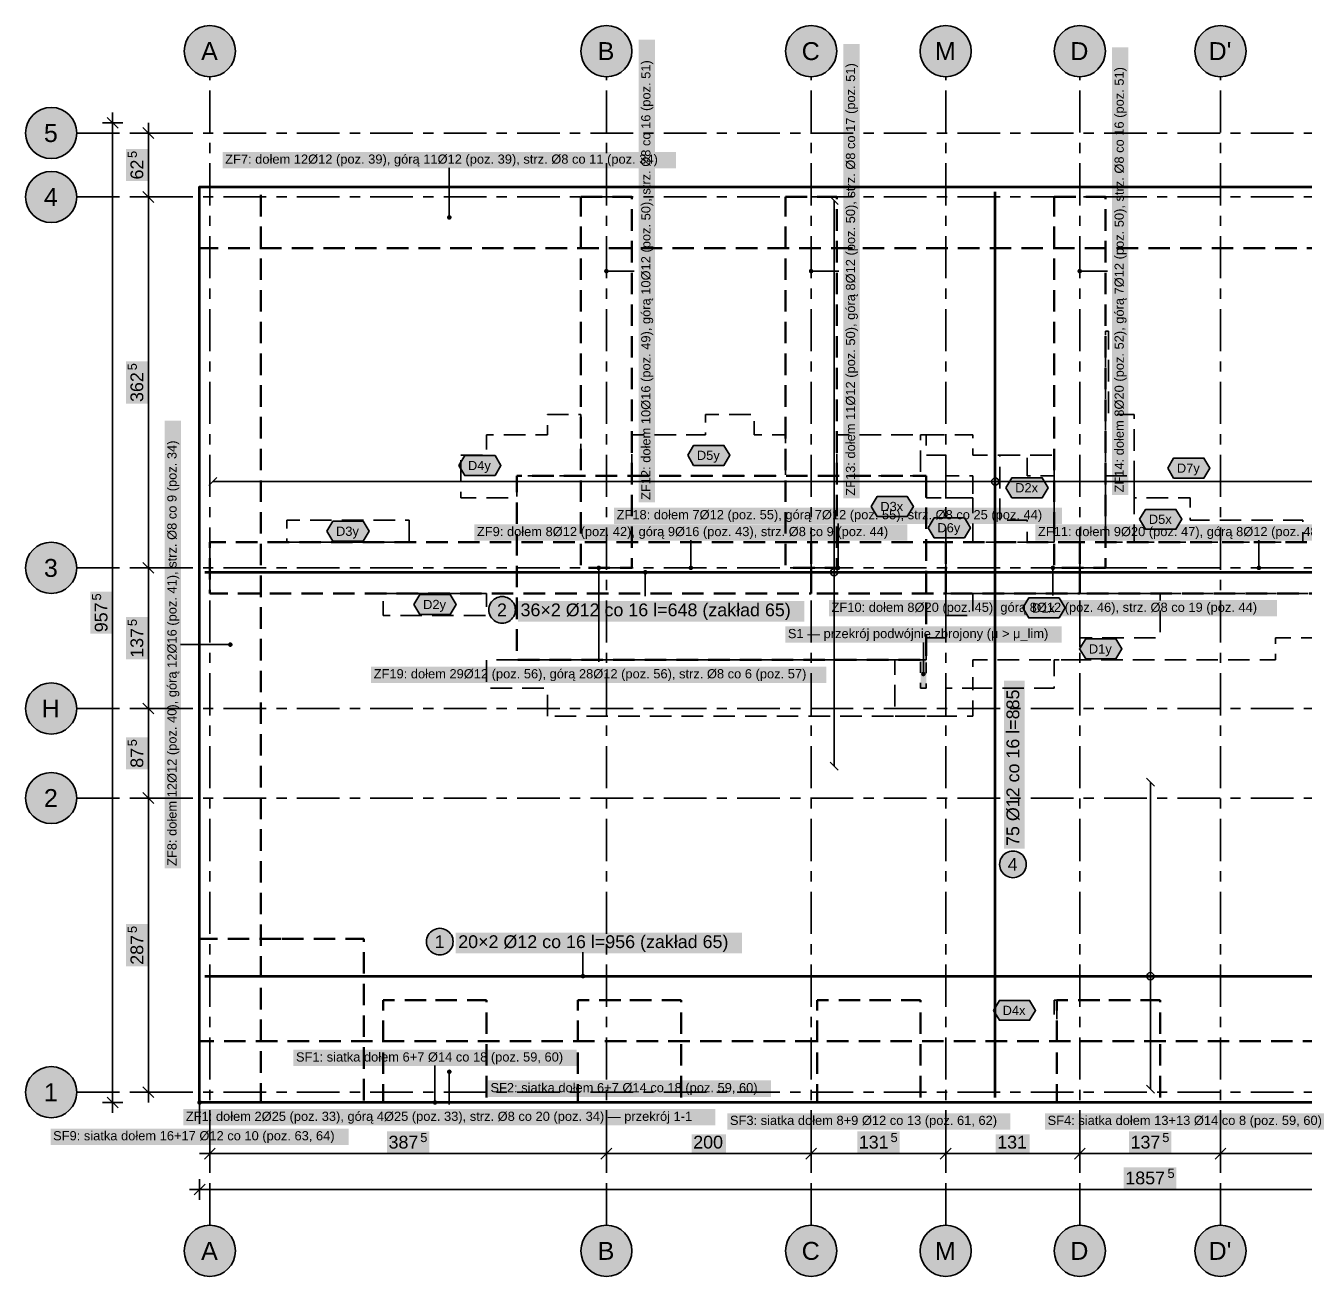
# Model space of a CAD drawing. Header units: metres. Extents: x -1.8 to 19.4, y -1.8 to 11.2.
# Drawn here: x -1.8 to 10.7, y -1.8 to 10.43 of the extents above; entities that cross this region are included whole.
import ezdxf

# ---------------------------------------------------------------- set-up
doc = ezdxf.new("R2010")
doc.units = ezdxf.units.M
for name, pattern in [('KRESKOWA', [5.25, 4.2, -1.05]), ('KRESKOWA_DROBNA', [3.15, 2.1, -1.05]), ('PUNKTOWA', [10.5, 8.4, -1.05, 0, -1.05])]:
    doc.linetypes.add(name, pattern=pattern)
for name, color, linetype, lineweight in [('A-MASKA', 7, 'Continuous', 18), ('A-OPISY', 2, 'Continuous', 25), ('K-KONSTR', 7, 'Continuous', 50), ('K-OSIE', 1, 'PUNKTOWA', 25), ('K-WYMIARY', 1, 'Continuous', 25), ('K-ZBROJENIE', 1, 'Continuous', 100), ('K-ZBROJENIE-OPIS', 2, 'Continuous', 25)]:
    doc.layers.add(name, color=color, linetype=linetype, lineweight=lineweight)
doc.styles.add('PL_ARIAL', font='arial.ttf')

msp = doc.modelspace()

# ---------------------------------------------------------------- hatches: boundary and pattern name
at = {"layer": 'A-MASKA', "true_color": 0xffffff}
for points in [[(4.35, 5.764), (4.35, 10.286), (4.19, 10.286), (4.19, 5.764)], [(6.35, 5.805), (6.35, 10.245), (6.19, 10.245), (6.19, 5.805)], [(8.975, 5.837), (8.975, 10.213), (8.815, 10.213), (8.815, 5.837)], [(-0.608, 8.906), (-0.608, 9.219), (-0.818, 9.219), (-0.818, 8.906)], [(0.125, 9.03), (4.555, 9.03), (4.555, 9.19), (0.125, 9.19)], [(-0.608, 6.731), (-0.608, 7.144), (-0.818, 7.144), (-0.818, 6.731)], [(-0.28, 2.187), (-0.28, 6.563), (-0.44, 6.563), (-0.44, 2.187)], [(3.95, 5.555), (8.326, 5.555), (8.326, 5.715), (3.95, 5.715)], [(2.585, 5.39), (6.815, 5.39), (6.815, 5.55), (2.585, 5.55)], [(8.067, 5.39), (12.433, 5.39), (12.433, 5.55), (8.067, 5.55)], [(-0.958, 4.481), (-0.958, 4.894), (-1.167, 4.894), (-1.167, 4.481)], [(3.011, 4.6), (5.809, 4.6), (5.809, 4.802), (3.011, 4.802)], [(6.05, 4.65), (10.426, 4.65), (10.426, 4.81), (6.05, 4.81)], [(-0.608, 4.231), (-0.608, 4.644), (-0.818, 4.644), (-0.818, 4.231)], [(5.623, 4.393), (8.322, 4.393), (8.322, 4.553), (5.623, 4.553)], [(1.576, 4), (6.024, 4), (6.024, 4.16), (1.576, 4.16)], [(7.962, 2.382), (7.962, 4.023), (7.759, 4.023), (7.759, 2.382)], [(-0.608, 3.156), (-0.608, 3.469), (-0.818, 3.469), (-0.818, 3.156)], [(-0.608, 1.231), (-0.608, 1.644), (-0.818, 1.644), (-0.818, 1.231)], [(2.402, 1.357), (5.2, 1.357), (5.2, 1.559), (2.402, 1.559)], [(0.817, 0.255), (3.583, 0.255), (3.583, 0.415), (0.817, 0.415)], [(2.717, -0.045), (5.483, -0.045), (5.483, 0.115), (2.717, 0.115)], [(-0.259, -0.325), (4.939, -0.325), (4.939, -0.165), (-0.259, -0.165)], [(5.057, -0.365), (7.823, -0.365), (7.823, -0.205), (5.057, -0.205)], [(8.161, -0.365), (10.999, -0.365), (10.999, -0.205), (8.161, -0.205)], [(-1.556, -0.515), (1.356, -0.515), (1.356, -0.355), (-1.556, -0.355)], [(1.731, -0.592), (2.144, -0.592), (2.144, -0.382), (1.731, -0.382)], [(4.708, -0.592), (5.042, -0.592), (5.042, -0.41), (4.708, -0.41)], [(6.326, -0.592), (6.739, -0.592), (6.739, -0.382), (6.326, -0.382)], [(7.678, -0.592), (8.012, -0.592), (8.012, -0.41), (7.678, -0.41)], [(8.981, -0.592), (9.394, -0.592), (9.394, -0.382), (8.981, -0.382)], [(8.93, -0.943), (9.445, -0.943), (9.445, -0.733), (8.93, -0.733)]]:
    msp.add_hatch(color=7, dxfattribs=at).paths.add_polyline_path(points)
at = {"layer": 'A-OPISY', "true_color": 0x000000}
for points in [[(2.363, 8.55), (2.362, 8.556), (2.359, 8.561), (2.356, 8.566), (2.351, 8.569), (2.346, 8.572), (2.34, 8.573), (2.334, 8.572), (2.329, 8.569), (2.324, 8.566), (2.321, 8.561), (2.318, 8.556), (2.318, 8.55), (2.318, 8.544), (2.321, 8.539), (2.324, 8.534), (2.329, 8.531), (2.334, 8.528), (2.34, 8.527), (2.346, 8.528), (2.351, 8.531), (2.356, 8.534), (2.359, 8.539), (2.362, 8.544)], [(3.897, 8.025), (3.897, 8.031), (3.894, 8.036), (3.891, 8.041), (3.886, 8.044), (3.881, 8.047), (3.875, 8.048), (3.869, 8.047), (3.864, 8.044), (3.859, 8.041), (3.856, 8.036), (3.853, 8.031), (3.853, 8.025), (3.853, 8.019), (3.856, 8.014), (3.859, 8.009), (3.864, 8.006), (3.869, 8.003), (3.875, 8.002), (3.881, 8.003), (3.886, 8.006), (3.891, 8.009), (3.894, 8.014), (3.897, 8.019)], [(5.897, 8.025), (5.897, 8.031), (5.894, 8.036), (5.891, 8.041), (5.886, 8.044), (5.881, 8.047), (5.875, 8.048), (5.869, 8.047), (5.864, 8.044), (5.859, 8.041), (5.856, 8.036), (5.853, 8.031), (5.853, 8.025), (5.853, 8.019), (5.856, 8.014), (5.859, 8.009), (5.864, 8.006), (5.869, 8.003), (5.875, 8.002), (5.881, 8.003), (5.886, 8.006), (5.891, 8.009), (5.894, 8.014), (5.897, 8.019)], [(8.523, 8.025), (8.522, 8.031), (8.519, 8.036), (8.516, 8.041), (8.511, 8.044), (8.506, 8.047), (8.5, 8.048), (8.494, 8.047), (8.489, 8.044), (8.484, 8.041), (8.481, 8.036), (8.478, 8.031), (8.477, 8.025), (8.478, 8.019), (8.481, 8.014), (8.484, 8.009), (8.489, 8.006), (8.494, 8.003), (8.5, 8.002), (8.506, 8.003), (8.511, 8.006), (8.516, 8.009), (8.519, 8.014), (8.522, 8.019)], [(3.822, 5.125), (3.822, 5.131), (3.819, 5.136), (3.816, 5.141), (3.811, 5.144), (3.806, 5.147), (3.8, 5.147), (3.794, 5.147), (3.789, 5.144), (3.784, 5.141), (3.781, 5.136), (3.778, 5.131), (3.777, 5.125), (3.778, 5.119), (3.781, 5.114), (3.784, 5.109), (3.789, 5.106), (3.794, 5.103), (3.8, 5.103), (3.806, 5.103), (3.811, 5.106), (3.816, 5.109), (3.819, 5.114), (3.822, 5.119)], [(4.723, 5.125), (4.722, 5.131), (4.719, 5.136), (4.716, 5.141), (4.711, 5.144), (4.706, 5.147), (4.7, 5.147), (4.694, 5.147), (4.689, 5.144), (4.684, 5.141), (4.681, 5.136), (4.678, 5.131), (4.678, 5.125), (4.678, 5.119), (4.681, 5.114), (4.684, 5.109), (4.689, 5.106), (4.694, 5.103), (4.7, 5.103), (4.706, 5.103), (4.711, 5.106), (4.716, 5.109), (4.719, 5.114), (4.722, 5.119)], [(6.161, 5.125), (6.16, 5.131), (6.157, 5.136), (6.154, 5.141), (6.149, 5.144), (6.144, 5.147), (6.138, 5.147), (6.132, 5.147), (6.127, 5.144), (6.122, 5.141), (6.119, 5.136), (6.116, 5.131), (6.116, 5.125), (6.116, 5.119), (6.119, 5.114), (6.122, 5.109), (6.127, 5.106), (6.132, 5.103), (6.138, 5.103), (6.144, 5.103), (6.149, 5.106), (6.154, 5.109), (6.157, 5.114), (6.16, 5.119)], [(8.261, 5.125), (8.26, 5.131), (8.257, 5.136), (8.254, 5.141), (8.249, 5.144), (8.244, 5.147), (8.238, 5.147), (8.232, 5.147), (8.227, 5.144), (8.222, 5.141), (8.219, 5.136), (8.216, 5.131), (8.216, 5.125), (8.216, 5.119), (8.219, 5.114), (8.222, 5.109), (8.227, 5.106), (8.232, 5.103), (8.238, 5.103), (8.244, 5.103), (8.249, 5.106), (8.254, 5.109), (8.257, 5.114), (8.26, 5.119)], [(10.273, 5.125), (10.272, 5.131), (10.269, 5.136), (10.266, 5.141), (10.261, 5.144), (10.256, 5.147), (10.25, 5.147), (10.244, 5.147), (10.239, 5.144), (10.234, 5.141), (10.231, 5.136), (10.228, 5.131), (10.227, 5.125), (10.228, 5.119), (10.231, 5.114), (10.234, 5.109), (10.239, 5.106), (10.244, 5.103), (10.25, 5.103), (10.256, 5.103), (10.261, 5.106), (10.266, 5.109), (10.269, 5.114), (10.272, 5.119)], [(0.223, 4.375), (0.222, 4.381), (0.219, 4.386), (0.216, 4.391), (0.211, 4.394), (0.206, 4.397), (0.2, 4.397), (0.194, 4.397), (0.189, 4.394), (0.184, 4.391), (0.181, 4.386), (0.178, 4.381), (0.178, 4.375), (0.178, 4.369), (0.181, 4.364), (0.184, 4.359), (0.189, 4.356), (0.194, 4.353), (0.2, 4.353), (0.206, 4.353), (0.211, 4.356), (0.216, 4.359), (0.219, 4.364), (0.222, 4.369)], [(2.363, 0.2), (2.362, 0.206), (2.359, 0.211), (2.356, 0.216), (2.351, 0.219), (2.346, 0.222), (2.34, 0.223), (2.334, 0.222), (2.329, 0.219), (2.324, 0.216), (2.321, 0.211), (2.318, 0.206), (2.318, 0.2), (2.318, 0.194), (2.321, 0.189), (2.324, 0.184), (2.329, 0.181), (2.334, 0.178), (2.34, 0.178), (2.346, 0.178), (2.351, 0.181), (2.356, 0.184), (2.359, 0.189), (2.362, 0.194)], [(-0.078, -0.1), (-0.078, -0.094), (-0.081, -0.089), (-0.084, -0.084), (-0.089, -0.081), (-0.094, -0.078), (-0.1, -0.078), (-0.106, -0.078), (-0.111, -0.081), (-0.116, -0.084), (-0.119, -0.089), (-0.122, -0.094), (-0.123, -0.1), (-0.122, -0.106), (-0.119, -0.111), (-0.116, -0.116), (-0.111, -0.119), (-0.106, -0.122), (-0.1, -0.123), (-0.094, -0.122), (-0.089, -0.119), (-0.084, -0.116), (-0.081, -0.111), (-0.078, -0.106)], [(2.223, -0.1), (2.222, -0.094), (2.219, -0.089), (2.216, -0.084), (2.211, -0.081), (2.206, -0.078), (2.2, -0.078), (2.194, -0.078), (2.189, -0.081), (2.184, -0.084), (2.181, -0.089), (2.178, -0.094), (2.178, -0.1), (2.178, -0.106), (2.181, -0.111), (2.184, -0.116), (2.189, -0.119), (2.194, -0.122), (2.2, -0.123), (2.206, -0.122), (2.211, -0.119), (2.216, -0.116), (2.219, -0.111), (2.222, -0.106)]]:
    msp.add_hatch(color=7, dxfattribs=at).paths.add_polyline_path(points)
at = {"layer": 'K-KONSTR', "true_color": 0xf2c4c4}
msp.add_hatch(color=7, dxfattribs=at).paths.add_polyline_path([(7, 3.95), (6.945, 3.95), (6.945, 4.225), (7, 4.225)])
at = {"layer": 'K-OSIE', "true_color": 0xffffff}
for points in [[(0.25, 10.175), (0.248, 10.208), (0.241, 10.24), (0.231, 10.271), (0.217, 10.3), (0.198, 10.327), (0.177, 10.352), (0.152, 10.373), (0.125, 10.392), (0.096, 10.406), (0.065, 10.416), (0.033, 10.423), (0, 10.425), (-0.033, 10.423), (-0.065, 10.416), (-0.096, 10.406), (-0.125, 10.392), (-0.152, 10.373), (-0.177, 10.352), (-0.198, 10.327), (-0.217, 10.3), (-0.231, 10.271), (-0.241, 10.24), (-0.248, 10.208), (-0.25, 10.175), (-0.248, 10.142), (-0.241, 10.11), (-0.231, 10.079), (-0.217, 10.05), (-0.198, 10.023), (-0.177, 9.998), (-0.152, 9.977), (-0.125, 9.958), (-0.096, 9.944), (-0.065, 9.934), (-0.033, 9.927), (0, 9.925), (0.033, 9.927), (0.065, 9.934), (0.096, 9.944), (0.125, 9.958), (0.152, 9.977), (0.177, 9.998), (0.198, 10.023), (0.217, 10.05), (0.231, 10.079), (0.241, 10.11), (0.248, 10.142)], [(4.125, 10.175), (4.123, 10.208), (4.116, 10.24), (4.106, 10.271), (4.092, 10.3), (4.073, 10.327), (4.052, 10.352), (4.027, 10.373), (4, 10.392), (3.971, 10.406), (3.94, 10.416), (3.908, 10.423), (3.875, 10.425), (3.842, 10.423), (3.81, 10.416), (3.779, 10.406), (3.75, 10.392), (3.723, 10.373), (3.698, 10.352), (3.677, 10.327), (3.658, 10.3), (3.644, 10.271), (3.634, 10.24), (3.627, 10.208), (3.625, 10.175), (3.627, 10.142), (3.634, 10.11), (3.644, 10.079), (3.658, 10.05), (3.677, 10.023), (3.698, 9.998), (3.723, 9.977), (3.75, 9.958), (3.779, 9.944), (3.81, 9.934), (3.842, 9.927), (3.875, 9.925), (3.908, 9.927), (3.94, 9.934), (3.971, 9.944), (4, 9.958), (4.027, 9.977), (4.052, 9.998), (4.073, 10.023), (4.092, 10.05), (4.106, 10.079), (4.116, 10.11), (4.123, 10.142)], [(6.125, 10.175), (6.123, 10.208), (6.116, 10.24), (6.106, 10.271), (6.092, 10.3), (6.073, 10.327), (6.052, 10.352), (6.027, 10.373), (6, 10.392), (5.971, 10.406), (5.94, 10.416), (5.908, 10.423), (5.875, 10.425), (5.842, 10.423), (5.81, 10.416), (5.779, 10.406), (5.75, 10.392), (5.723, 10.373), (5.698, 10.352), (5.677, 10.327), (5.658, 10.3), (5.644, 10.271), (5.634, 10.24), (5.627, 10.208), (5.625, 10.175), (5.627, 10.142), (5.634, 10.11), (5.644, 10.079), (5.658, 10.05), (5.677, 10.023), (5.698, 9.998), (5.723, 9.977), (5.75, 9.958), (5.779, 9.944), (5.81, 9.934), (5.842, 9.927), (5.875, 9.925), (5.908, 9.927), (5.94, 9.934), (5.971, 9.944), (6, 9.958), (6.027, 9.977), (6.052, 9.998), (6.073, 10.023), (6.092, 10.05), (6.106, 10.079), (6.116, 10.11), (6.123, 10.142)], [(7.44, 10.175), (7.438, 10.208), (7.431, 10.24), (7.421, 10.271), (7.407, 10.3), (7.388, 10.327), (7.367, 10.352), (7.342, 10.373), (7.315, 10.392), (7.286, 10.406), (7.255, 10.416), (7.223, 10.423), (7.19, 10.425), (7.157, 10.423), (7.125, 10.416), (7.094, 10.406), (7.065, 10.392), (7.038, 10.373), (7.013, 10.352), (6.992, 10.327), (6.973, 10.3), (6.959, 10.271), (6.949, 10.24), (6.942, 10.208), (6.94, 10.175), (6.942, 10.142), (6.949, 10.11), (6.959, 10.079), (6.973, 10.05), (6.992, 10.023), (7.013, 9.998), (7.038, 9.977), (7.065, 9.958), (7.094, 9.944), (7.125, 9.934), (7.157, 9.927), (7.19, 9.925), (7.223, 9.927), (7.255, 9.934), (7.286, 9.944), (7.315, 9.958), (7.342, 9.977), (7.367, 9.998), (7.388, 10.023), (7.407, 10.05), (7.421, 10.079), (7.431, 10.11), (7.438, 10.142)], [(8.75, 10.175), (8.748, 10.208), (8.741, 10.24), (8.731, 10.271), (8.717, 10.3), (8.698, 10.327), (8.677, 10.352), (8.652, 10.373), (8.625, 10.392), (8.596, 10.406), (8.565, 10.416), (8.533, 10.423), (8.5, 10.425), (8.467, 10.423), (8.435, 10.416), (8.404, 10.406), (8.375, 10.392), (8.348, 10.373), (8.323, 10.352), (8.302, 10.327), (8.283, 10.3), (8.269, 10.271), (8.259, 10.24), (8.252, 10.208), (8.25, 10.175), (8.252, 10.142), (8.259, 10.11), (8.269, 10.079), (8.283, 10.05), (8.302, 10.023), (8.323, 9.998), (8.348, 9.977), (8.375, 9.958), (8.404, 9.944), (8.435, 9.934), (8.467, 9.927), (8.5, 9.925), (8.533, 9.927), (8.565, 9.934), (8.596, 9.944), (8.625, 9.958), (8.652, 9.977), (8.677, 9.998), (8.698, 10.023), (8.717, 10.05), (8.731, 10.079), (8.741, 10.11), (8.748, 10.142)], [(10.125, 10.175), (10.123, 10.208), (10.116, 10.24), (10.106, 10.271), (10.092, 10.3), (10.073, 10.327), (10.052, 10.352), (10.027, 10.373), (10, 10.392), (9.971, 10.406), (9.94, 10.416), (9.908, 10.423), (9.875, 10.425), (9.842, 10.423), (9.81, 10.416), (9.779, 10.406), (9.75, 10.392), (9.723, 10.373), (9.698, 10.352), (9.677, 10.327), (9.658, 10.3), (9.644, 10.271), (9.634, 10.24), (9.627, 10.208), (9.625, 10.175), (9.627, 10.142), (9.634, 10.11), (9.644, 10.079), (9.658, 10.05), (9.677, 10.023), (9.698, 9.998), (9.723, 9.977), (9.75, 9.958), (9.779, 9.944), (9.81, 9.934), (9.842, 9.927), (9.875, 9.925), (9.908, 9.927), (9.94, 9.934), (9.971, 9.944), (10, 9.958), (10.027, 9.977), (10.052, 9.998), (10.073, 10.023), (10.092, 10.05), (10.106, 10.079), (10.116, 10.11), (10.123, 10.142)], [(-1.3, 9.375), (-1.302, 9.408), (-1.309, 9.44), (-1.319, 9.471), (-1.333, 9.5), (-1.352, 9.527), (-1.373, 9.552), (-1.398, 9.573), (-1.425, 9.592), (-1.454, 9.606), (-1.485, 9.616), (-1.517, 9.623), (-1.55, 9.625), (-1.583, 9.623), (-1.615, 9.616), (-1.646, 9.606), (-1.675, 9.592), (-1.702, 9.573), (-1.727, 9.552), (-1.748, 9.527), (-1.767, 9.5), (-1.781, 9.471), (-1.791, 9.44), (-1.798, 9.408), (-1.8, 9.375), (-1.798, 9.342), (-1.791, 9.31), (-1.781, 9.279), (-1.767, 9.25), (-1.748, 9.223), (-1.727, 9.198), (-1.702, 9.177), (-1.675, 9.158), (-1.646, 9.144), (-1.615, 9.134), (-1.583, 9.127), (-1.55, 9.125), (-1.517, 9.127), (-1.485, 9.134), (-1.454, 9.144), (-1.425, 9.158), (-1.398, 9.177), (-1.373, 9.198), (-1.352, 9.223), (-1.333, 9.25), (-1.319, 9.279), (-1.309, 9.31), (-1.302, 9.342)], [(-1.3, 8.75), (-1.302, 8.783), (-1.309, 8.815), (-1.319, 8.846), (-1.333, 8.875), (-1.352, 8.902), (-1.373, 8.927), (-1.398, 8.948), (-1.425, 8.967), (-1.454, 8.981), (-1.485, 8.991), (-1.517, 8.998), (-1.55, 9), (-1.583, 8.998), (-1.615, 8.991), (-1.646, 8.981), (-1.675, 8.967), (-1.702, 8.948), (-1.727, 8.927), (-1.748, 8.902), (-1.767, 8.875), (-1.781, 8.846), (-1.791, 8.815), (-1.798, 8.783), (-1.8, 8.75), (-1.798, 8.717), (-1.791, 8.685), (-1.781, 8.654), (-1.767, 8.625), (-1.748, 8.598), (-1.727, 8.573), (-1.702, 8.552), (-1.675, 8.533), (-1.646, 8.519), (-1.615, 8.509), (-1.583, 8.502), (-1.55, 8.5), (-1.517, 8.502), (-1.485, 8.509), (-1.454, 8.519), (-1.425, 8.533), (-1.398, 8.552), (-1.373, 8.573), (-1.352, 8.598), (-1.333, 8.625), (-1.319, 8.654), (-1.309, 8.685), (-1.302, 8.717)], [(-1.3, 5.125), (-1.302, 5.158), (-1.309, 5.19), (-1.319, 5.221), (-1.333, 5.25), (-1.352, 5.277), (-1.373, 5.302), (-1.398, 5.323), (-1.425, 5.342), (-1.454, 5.356), (-1.485, 5.366), (-1.517, 5.373), (-1.55, 5.375), (-1.583, 5.373), (-1.615, 5.366), (-1.646, 5.356), (-1.675, 5.342), (-1.702, 5.323), (-1.727, 5.302), (-1.748, 5.277), (-1.767, 5.25), (-1.781, 5.221), (-1.791, 5.19), (-1.798, 5.158), (-1.8, 5.125), (-1.798, 5.092), (-1.791, 5.06), (-1.781, 5.029), (-1.767, 5), (-1.748, 4.973), (-1.727, 4.948), (-1.702, 4.927), (-1.675, 4.908), (-1.646, 4.894), (-1.615, 4.884), (-1.583, 4.877), (-1.55, 4.875), (-1.517, 4.877), (-1.485, 4.884), (-1.454, 4.894), (-1.425, 4.908), (-1.398, 4.927), (-1.373, 4.948), (-1.352, 4.973), (-1.333, 5), (-1.319, 5.029), (-1.309, 5.06), (-1.302, 5.092)], [(-1.3, 3.75), (-1.302, 3.783), (-1.309, 3.815), (-1.319, 3.846), (-1.333, 3.875), (-1.352, 3.902), (-1.373, 3.927), (-1.398, 3.948), (-1.425, 3.967), (-1.454, 3.981), (-1.485, 3.991), (-1.517, 3.998), (-1.55, 4), (-1.583, 3.998), (-1.615, 3.991), (-1.646, 3.981), (-1.675, 3.967), (-1.702, 3.948), (-1.727, 3.927), (-1.748, 3.902), (-1.767, 3.875), (-1.781, 3.846), (-1.791, 3.815), (-1.798, 3.783), (-1.8, 3.75), (-1.798, 3.717), (-1.791, 3.685), (-1.781, 3.654), (-1.767, 3.625), (-1.748, 3.598), (-1.727, 3.573), (-1.702, 3.552), (-1.675, 3.533), (-1.646, 3.519), (-1.615, 3.509), (-1.583, 3.502), (-1.55, 3.5), (-1.517, 3.502), (-1.485, 3.509), (-1.454, 3.519), (-1.425, 3.533), (-1.398, 3.552), (-1.373, 3.573), (-1.352, 3.598), (-1.333, 3.625), (-1.319, 3.654), (-1.309, 3.685), (-1.302, 3.717)], [(-1.3, 2.875), (-1.302, 2.908), (-1.309, 2.94), (-1.319, 2.971), (-1.333, 3), (-1.352, 3.027), (-1.373, 3.052), (-1.398, 3.073), (-1.425, 3.092), (-1.454, 3.106), (-1.485, 3.116), (-1.517, 3.123), (-1.55, 3.125), (-1.583, 3.123), (-1.615, 3.116), (-1.646, 3.106), (-1.675, 3.092), (-1.702, 3.073), (-1.727, 3.052), (-1.748, 3.027), (-1.767, 3), (-1.781, 2.971), (-1.791, 2.94), (-1.798, 2.908), (-1.8, 2.875), (-1.798, 2.842), (-1.791, 2.81), (-1.781, 2.779), (-1.767, 2.75), (-1.748, 2.723), (-1.727, 2.698), (-1.702, 2.677), (-1.675, 2.658), (-1.646, 2.644), (-1.615, 2.634), (-1.583, 2.627), (-1.55, 2.625), (-1.517, 2.627), (-1.485, 2.634), (-1.454, 2.644), (-1.425, 2.658), (-1.398, 2.677), (-1.373, 2.698), (-1.352, 2.723), (-1.333, 2.75), (-1.319, 2.779), (-1.309, 2.81), (-1.302, 2.842)], [(-1.3, 0), (-1.302, 0.033), (-1.309, 0.065), (-1.319, 0.096), (-1.333, 0.125), (-1.352, 0.152), (-1.373, 0.177), (-1.398, 0.198), (-1.425, 0.217), (-1.454, 0.231), (-1.485, 0.241), (-1.517, 0.248), (-1.55, 0.25), (-1.583, 0.248), (-1.615, 0.241), (-1.646, 0.231), (-1.675, 0.217), (-1.702, 0.198), (-1.727, 0.177), (-1.748, 0.152), (-1.767, 0.125), (-1.781, 0.096), (-1.791, 0.065), (-1.798, 0.033), (-1.8, 0), (-1.798, -0.033), (-1.791, -0.065), (-1.781, -0.096), (-1.767, -0.125), (-1.748, -0.152), (-1.727, -0.177), (-1.702, -0.198), (-1.675, -0.217), (-1.646, -0.231), (-1.615, -0.241), (-1.583, -0.248), (-1.55, -0.25), (-1.517, -0.248), (-1.485, -0.241), (-1.454, -0.231), (-1.425, -0.217), (-1.398, -0.198), (-1.373, -0.177), (-1.352, -0.152), (-1.333, -0.125), (-1.319, -0.096), (-1.309, -0.065), (-1.302, -0.033)], [(0.25, -1.55), (0.248, -1.517), (0.241, -1.485), (0.231, -1.454), (0.217, -1.425), (0.198, -1.398), (0.177, -1.373), (0.152, -1.352), (0.125, -1.333), (0.096, -1.319), (0.065, -1.309), (0.033, -1.302), (0, -1.3), (-0.033, -1.302), (-0.065, -1.309), (-0.096, -1.319), (-0.125, -1.333), (-0.152, -1.352), (-0.177, -1.373), (-0.198, -1.398), (-0.217, -1.425), (-0.231, -1.454), (-0.241, -1.485), (-0.248, -1.517), (-0.25, -1.55), (-0.248, -1.583), (-0.241, -1.615), (-0.231, -1.646), (-0.217, -1.675), (-0.198, -1.702), (-0.177, -1.727), (-0.152, -1.748), (-0.125, -1.767), (-0.096, -1.781), (-0.065, -1.791), (-0.033, -1.798), (0, -1.8), (0.033, -1.798), (0.065, -1.791), (0.096, -1.781), (0.125, -1.767), (0.152, -1.748), (0.177, -1.727), (0.198, -1.702), (0.217, -1.675), (0.231, -1.646), (0.241, -1.615), (0.248, -1.583)], [(4.125, -1.55), (4.123, -1.517), (4.116, -1.485), (4.106, -1.454), (4.092, -1.425), (4.073, -1.398), (4.052, -1.373), (4.027, -1.352), (4, -1.333), (3.971, -1.319), (3.94, -1.309), (3.908, -1.302), (3.875, -1.3), (3.842, -1.302), (3.81, -1.309), (3.779, -1.319), (3.75, -1.333), (3.723, -1.352), (3.698, -1.373), (3.677, -1.398), (3.658, -1.425), (3.644, -1.454), (3.634, -1.485), (3.627, -1.517), (3.625, -1.55), (3.627, -1.583), (3.634, -1.615), (3.644, -1.646), (3.658, -1.675), (3.677, -1.702), (3.698, -1.727), (3.723, -1.748), (3.75, -1.767), (3.779, -1.781), (3.81, -1.791), (3.842, -1.798), (3.875, -1.8), (3.908, -1.798), (3.94, -1.791), (3.971, -1.781), (4, -1.767), (4.027, -1.748), (4.052, -1.727), (4.073, -1.702), (4.092, -1.675), (4.106, -1.646), (4.116, -1.615), (4.123, -1.583)], [(6.125, -1.55), (6.123, -1.517), (6.116, -1.485), (6.106, -1.454), (6.092, -1.425), (6.073, -1.398), (6.052, -1.373), (6.027, -1.352), (6, -1.333), (5.971, -1.319), (5.94, -1.309), (5.908, -1.302), (5.875, -1.3), (5.842, -1.302), (5.81, -1.309), (5.779, -1.319), (5.75, -1.333), (5.723, -1.352), (5.698, -1.373), (5.677, -1.398), (5.658, -1.425), (5.644, -1.454), (5.634, -1.485), (5.627, -1.517), (5.625, -1.55), (5.627, -1.583), (5.634, -1.615), (5.644, -1.646), (5.658, -1.675), (5.677, -1.702), (5.698, -1.727), (5.723, -1.748), (5.75, -1.767), (5.779, -1.781), (5.81, -1.791), (5.842, -1.798), (5.875, -1.8), (5.908, -1.798), (5.94, -1.791), (5.971, -1.781), (6, -1.767), (6.027, -1.748), (6.052, -1.727), (6.073, -1.702), (6.092, -1.675), (6.106, -1.646), (6.116, -1.615), (6.123, -1.583)], [(7.44, -1.55), (7.438, -1.517), (7.431, -1.485), (7.421, -1.454), (7.407, -1.425), (7.388, -1.398), (7.367, -1.373), (7.342, -1.352), (7.315, -1.333), (7.286, -1.319), (7.255, -1.309), (7.223, -1.302), (7.19, -1.3), (7.157, -1.302), (7.125, -1.309), (7.094, -1.319), (7.065, -1.333), (7.038, -1.352), (7.013, -1.373), (6.992, -1.398), (6.973, -1.425), (6.959, -1.454), (6.949, -1.485), (6.942, -1.517), (6.94, -1.55), (6.942, -1.583), (6.949, -1.615), (6.959, -1.646), (6.973, -1.675), (6.992, -1.702), (7.013, -1.727), (7.038, -1.748), (7.065, -1.767), (7.094, -1.781), (7.125, -1.791), (7.157, -1.798), (7.19, -1.8), (7.223, -1.798), (7.255, -1.791), (7.286, -1.781), (7.315, -1.767), (7.342, -1.748), (7.367, -1.727), (7.388, -1.702), (7.407, -1.675), (7.421, -1.646), (7.431, -1.615), (7.438, -1.583)], [(8.75, -1.55), (8.748, -1.517), (8.741, -1.485), (8.731, -1.454), (8.717, -1.425), (8.698, -1.398), (8.677, -1.373), (8.652, -1.352), (8.625, -1.333), (8.596, -1.319), (8.565, -1.309), (8.533, -1.302), (8.5, -1.3), (8.467, -1.302), (8.435, -1.309), (8.404, -1.319), (8.375, -1.333), (8.348, -1.352), (8.323, -1.373), (8.302, -1.398), (8.283, -1.425), (8.269, -1.454), (8.259, -1.485), (8.252, -1.517), (8.25, -1.55), (8.252, -1.583), (8.259, -1.615), (8.269, -1.646), (8.283, -1.675), (8.302, -1.702), (8.323, -1.727), (8.348, -1.748), (8.375, -1.767), (8.404, -1.781), (8.435, -1.791), (8.467, -1.798), (8.5, -1.8), (8.533, -1.798), (8.565, -1.791), (8.596, -1.781), (8.625, -1.767), (8.652, -1.748), (8.677, -1.727), (8.698, -1.702), (8.717, -1.675), (8.731, -1.646), (8.741, -1.615), (8.748, -1.583)], [(10.125, -1.55), (10.123, -1.517), (10.116, -1.485), (10.106, -1.454), (10.092, -1.425), (10.073, -1.398), (10.052, -1.373), (10.027, -1.352), (10, -1.333), (9.971, -1.319), (9.94, -1.309), (9.908, -1.302), (9.875, -1.3), (9.842, -1.302), (9.81, -1.309), (9.779, -1.319), (9.75, -1.333), (9.723, -1.352), (9.698, -1.373), (9.677, -1.398), (9.658, -1.425), (9.644, -1.454), (9.634, -1.485), (9.627, -1.517), (9.625, -1.55), (9.627, -1.583), (9.634, -1.615), (9.644, -1.646), (9.658, -1.675), (9.677, -1.702), (9.698, -1.727), (9.723, -1.748), (9.75, -1.767), (9.779, -1.781), (9.81, -1.791), (9.842, -1.798), (9.875, -1.8), (9.908, -1.798), (9.94, -1.791), (9.971, -1.781), (10, -1.767), (10.027, -1.748), (10.052, -1.727), (10.073, -1.702), (10.092, -1.675), (10.106, -1.646), (10.116, -1.615), (10.123, -1.583)]]:
    msp.add_hatch(color=7, dxfattribs=at).paths.add_polyline_path(points)
at = {"layer": 'K-ZBROJENIE-OPIS', "true_color": 0xffffff}
for points in [[(4.669, 6.225), (4.727, 6.322), (5.023, 6.322), (5.081, 6.225), (5.023, 6.127), (4.727, 6.127)], [(2.432, 6.125), (2.491, 6.223), (2.787, 6.223), (2.845, 6.125), (2.787, 6.027), (2.491, 6.027)], [(9.359, 6.1), (9.417, 6.198), (9.713, 6.198), (9.771, 6.1), (9.713, 6.003), (9.417, 6.003)], [(7.779, 5.908), (7.837, 6.006), (8.133, 6.006), (8.191, 5.908), (8.133, 5.811), (7.837, 5.811)], [(6.461, 5.725), (6.52, 5.822), (6.815, 5.822), (6.874, 5.725), (6.815, 5.627), (6.52, 5.627)], [(9.085, 5.6), (9.143, 5.697), (9.439, 5.697), (9.498, 5.6), (9.439, 5.502), (9.143, 5.502)], [(1.143, 5.483), (1.202, 5.581), (1.497, 5.581), (1.556, 5.483), (1.497, 5.386), (1.202, 5.386)], [(7.019, 5.517), (7.077, 5.614), (7.373, 5.614), (7.431, 5.517), (7.373, 5.419), (7.077, 5.419)], [(1.994, 4.767), (2.052, 4.864), (2.348, 4.864), (2.406, 4.767), (2.348, 4.669), (2.052, 4.669)], [(2.986, 4.715), (2.985, 4.732), (2.982, 4.748), (2.976, 4.765), (2.969, 4.78), (2.959, 4.794), (2.948, 4.807), (2.935, 4.818), (2.921, 4.827), (2.906, 4.835), (2.89, 4.84), (2.873, 4.844), (2.856, 4.845), (2.839, 4.844), (2.823, 4.84), (2.807, 4.835), (2.791, 4.827), (2.777, 4.818), (2.764, 4.807), (2.753, 4.794), (2.744, 4.78), (2.736, 4.765), (2.731, 4.748), (2.727, 4.732), (2.726, 4.715), (2.727, 4.698), (2.731, 4.681), (2.736, 4.665), (2.744, 4.65), (2.753, 4.636), (2.764, 4.623), (2.777, 4.612), (2.791, 4.602), (2.807, 4.595), (2.823, 4.589), (2.839, 4.586), (2.856, 4.585), (2.873, 4.586), (2.89, 4.589), (2.906, 4.595), (2.921, 4.602), (2.935, 4.612), (2.948, 4.623), (2.959, 4.636), (2.969, 4.65), (2.976, 4.665), (2.982, 4.681), (2.985, 4.698)], [(7.944, 4.733), (8.002, 4.831), (8.298, 4.831), (8.356, 4.733), (8.298, 4.636), (8.002, 4.636)], [(8.499, 4.333), (8.558, 4.431), (8.853, 4.431), (8.912, 4.333), (8.853, 4.236), (8.558, 4.236)], [(7.977, 2.227), (7.976, 2.244), (7.973, 2.261), (7.967, 2.277), (7.96, 2.292), (7.95, 2.306), (7.939, 2.319), (7.926, 2.33), (7.912, 2.34), (7.897, 2.347), (7.881, 2.353), (7.864, 2.356), (7.847, 2.357), (7.83, 2.356), (7.813, 2.353), (7.797, 2.347), (7.782, 2.34), (7.768, 2.33), (7.755, 2.319), (7.744, 2.306), (7.734, 2.292), (7.727, 2.277), (7.721, 2.261), (7.718, 2.244), (7.717, 2.227), (7.718, 2.21), (7.721, 2.193), (7.727, 2.177), (7.734, 2.162), (7.744, 2.148), (7.755, 2.135), (7.768, 2.124), (7.782, 2.114), (7.797, 2.107), (7.813, 2.101), (7.83, 2.098), (7.847, 2.097), (7.864, 2.098), (7.881, 2.101), (7.897, 2.107), (7.912, 2.114), (7.926, 2.124), (7.939, 2.135), (7.95, 2.148), (7.96, 2.162), (7.967, 2.177), (7.973, 2.193), (7.976, 2.21)], [(2.377, 1.472), (2.376, 1.489), (2.373, 1.506), (2.367, 1.522), (2.36, 1.537), (2.35, 1.551), (2.339, 1.564), (2.326, 1.575), (2.312, 1.584), (2.297, 1.592), (2.281, 1.597), (2.264, 1.601), (2.247, 1.602), (2.23, 1.601), (2.214, 1.597), (2.198, 1.592), (2.182, 1.584), (2.168, 1.575), (2.155, 1.564), (2.144, 1.551), (2.135, 1.537), (2.127, 1.522), (2.122, 1.506), (2.118, 1.489), (2.117, 1.472), (2.118, 1.455), (2.122, 1.438), (2.127, 1.422), (2.135, 1.407), (2.144, 1.393), (2.155, 1.38), (2.168, 1.369), (2.182, 1.359), (2.198, 1.352), (2.214, 1.346), (2.23, 1.343), (2.247, 1.342), (2.264, 1.343), (2.281, 1.346), (2.297, 1.352), (2.312, 1.359), (2.326, 1.369), (2.339, 1.38), (2.35, 1.393), (2.36, 1.407), (2.367, 1.422), (2.373, 1.438), (2.376, 1.455)], [(7.656, 0.8), (7.715, 0.898), (8.01, 0.898), (8.069, 0.8), (8.01, 0.703), (7.715, 0.703)]]:
    msp.add_hatch(color=7, dxfattribs=at).paths.add_polyline_path(points)
at = {"layer": 'K-ZBROJENIE-OPIS', "true_color": 0x000000}
for points in [[(4.277, 5.082), (4.277, 5.088), (4.274, 5.094), (4.271, 5.098), (4.266, 5.102), (4.261, 5.104), (4.255, 5.105), (4.249, 5.104), (4.244, 5.102), (4.239, 5.098), (4.236, 5.094), (4.233, 5.088), (4.232, 5.082), (4.233, 5.076), (4.236, 5.071), (4.239, 5.066), (4.244, 5.063), (4.249, 5.061), (4.255, 5.06), (4.261, 5.061), (4.266, 5.063), (4.271, 5.066), (4.274, 5.071), (4.277, 5.076)], [(6.995, 4.087), (6.994, 4.093), (6.992, 4.099), (6.988, 4.103), (6.984, 4.107), (6.978, 4.109), (6.973, 4.11), (6.967, 4.109), (6.961, 4.107), (6.957, 4.103), (6.953, 4.099), (6.951, 4.093), (6.95, 4.087), (6.951, 4.082), (6.953, 4.076), (6.957, 4.072), (6.961, 4.068), (6.967, 4.066), (6.973, 4.065), (6.978, 4.066), (6.984, 4.068), (6.988, 4.072), (6.992, 4.076), (6.994, 4.082)], [(3.668, 1.134), (3.668, 1.14), (3.665, 1.146), (3.662, 1.15), (3.657, 1.154), (3.652, 1.156), (3.646, 1.157), (3.64, 1.156), (3.635, 1.154), (3.63, 1.15), (3.627, 1.146), (3.624, 1.14), (3.623, 1.134), (3.624, 1.129), (3.627, 1.123), (3.63, 1.118), (3.635, 1.115), (3.64, 1.113), (3.646, 1.112), (3.652, 1.113), (3.657, 1.115), (3.662, 1.118), (3.665, 1.123), (3.668, 1.129)]]:
    msp.add_hatch(color=7, dxfattribs=at).paths.add_polyline_path(points)

# ---------------------------------------------------------------- linework, layer by layer
at = {"layer": 'A-OPISY', "lineweight": 35, "ltscale": 0.05}
for points in [[(2.34, 8.55), (2.34, 9.035)], [(3.875, 8.025), (4.145, 8.025)], [(5.875, 8.025), (6.145, 8.025)], [(8.5, 8.025), (8.77, 8.025)], [(6.138, 5.125), (6.138, 5.56)], [(4.7, 5.125), (4.7, 5.395)], [(10.25, 5.125), (10.25, 5.395)], [(3.8, 5.125), (3.8, 4.205)], [(8.238, 5.125), (8.238, 4.855)], [(0.2, 4.375), (-0.285, 4.375)], [(2.2, -0.1), (2.2, 0.26)], [(2.34, 0.2), (2.34, -0.12)], [(-0.1, -0.1), (-0.1, -0.31)]]:
    msp.add_lwpolyline(points, dxfattribs=at)
at = {"layer": 'K-KONSTR', "lineweight": 70, "ltscale": 0.05}
msp.add_lwpolyline([(18.475, -0.1), (-0.1, -0.1), (-0.1, 8.85), (11.9, 8.85), (11.9, 9.475), (18.475, 9.475)], close=True, dxfattribs=at)
at = {"layer": 'K-KONSTR', "linetype": 'KRESKOWA', "lineweight": 50, "ltscale": 0.05, "flags": 128}
for points in [[(-0.1, 8.25), (-0.1, 8.85), (12.1, 8.85), (12.1, 8.25)], [(0.5, -0.1), (-0.1, -0.1), (-0.1, 8.85), (0.5, 8.85)], [(3.625, 8.75), (4.125, 8.75), (4.125, 5.125), (3.625, 5.125)], [(5.625, 8.75), (6.125, 8.75), (6.125, 5.125), (5.625, 5.125)], [(8.25, 8.75), (8.75, 8.75), (8.75, 5.125), (8.25, 5.125)], [(7, 6.025), (7, 4.225), (3, 4.225), (3, 6.025)], [(5.875, 5.375), (5.875, 4.875), (0, 4.875), (0, 5.375)], [(7.19, 5.375), (7.19, 4.875), (5.875, 4.875), (5.875, 5.375)], [(8.5, 5.375), (8.5, 4.875), (7.19, 4.875), (7.19, 5.375)], [(12, 5.375), (12, 4.875), (8.5, 4.875), (8.5, 5.375)], [(0.705, 1.5), (1.505, 1.5), (1.505, -0.1), (0.695, -0.1), (-0.105, -0.1), (-0.105, 1.5)], [(2.205, 0.9), (2.705, 0.9), (2.705, -0.1), (2.195, -0.1), (1.695, -0.1), (1.695, 0.9)], [(4.105, 0.9), (4.605, 0.9), (4.605, -0.1), (4.095, -0.1), (3.595, -0.1), (3.595, 0.9)], [(6.445, 0.9), (6.945, 0.9), (6.945, -0.1), (6.435, -0.1), (5.935, -0.1), (5.935, 0.9)], [(8.785, 0.9), (9.285, 0.9), (9.285, -0.1), (8.775, -0.1), (8.275, -0.1), (8.275, 0.9)], [(12.1, 0.5), (12.1, -0.1), (-0.1, -0.1), (-0.1, 0.5)]]:
    msp.add_lwpolyline(points, close=True, dxfattribs=at)
at = {"layer": 'K-KONSTR', "linetype": 'KRESKOWA_DROBNA', "lineweight": 35, "ltscale": 0.05, "flags": 128}
msp.add_lwpolyline([(7, 3.95), (6.945, 3.95), (6.945, 4.225), (7, 4.225)], close=True, dxfattribs=at)
at = {"layer": 'K-OSIE', "linetype": 'PUNKTOWA', "lineweight": 35, "ltscale": 0.049039, "flags": 128}
for points in [[(0, -1.3), (0, 9.925)], [(3.875, -1.3), (3.875, 9.925)], [(5.875, -1.3), (5.875, 9.925)], [(7.19, -1.3), (7.19, 9.925)], [(8.5, -1.3), (8.5, 9.925)], [(9.875, -1.3), (9.875, 9.925)]]:
    msp.add_lwpolyline(points, dxfattribs=at)
at = {"layer": 'K-OSIE', "linetype": 'PUNKTOWA', "lineweight": 35, "ltscale": 0.049644, "flags": 128}
for points in [[(-1.3, 9.375), (18.925, 9.375)], [(-1.3, 8.75), (18.925, 8.75)], [(-1.3, 5.125), (18.925, 5.125)], [(-1.3, 3.75), (18.925, 3.75)], [(-1.3, 2.875), (18.925, 2.875)], [(-1.3, 0), (18.925, 0)]]:
    msp.add_lwpolyline(points, dxfattribs=at)
at = {"layer": 'K-OSIE', "linetype": 'Continuous', "lineweight": 35, "ltscale": 0.05}
for centre in [(0, 10.175), (3.875, 10.175), (5.875, 10.175), (7.19, 10.175), (8.5, 10.175), (9.875, 10.175), (-1.55, 9.375), (-1.55, 8.75), (-1.55, 5.125), (-1.55, 3.75), (-1.55, 2.875), (-1.55, 0), (0, -1.55), (3.875, -1.55), (5.875, -1.55), (7.19, -1.55), (8.5, -1.55), (9.875, -1.55)]:
    msp.add_circle(centre, 0.25, dxfattribs=at)
at = {"layer": 'K-WYMIARY', "lineweight": 35, "ltscale": 0.05}
for points in [[(-0.897, 9.422), (-1.003, 9.528)], [(-0.95, -0.2), (-0.95, 9.575)], [(-0.85, 9.475), (-1.05, 9.475)], [(-0.547, 9.322), (-0.653, 9.428)], [(-0.6, -0.1), (-0.6, 9.475)], [(-0.5, 9.375), (-0.7, 9.375)], [(-0.547, 8.697), (-0.653, 8.803)], [(-0.5, 8.75), (-0.7, 8.75)], [(-0.547, 5.072), (-0.653, 5.178)], [(-0.5, 5.125), (-0.7, 5.125)], [(-0.547, 3.697), (-0.653, 3.803)], [(-0.5, 3.75), (-0.7, 3.75)], [(-0.547, 2.822), (-0.653, 2.928)], [(-0.5, 2.875), (-0.7, 2.875)], [(-0.5, 0), (-0.7, 0)], [(-0.547, -0.053), (-0.653, 0.053)], [(-0.85, -0.1), (-1.05, -0.1)], [(-0.897, -0.153), (-1.003, -0.047)], [(0, -0.5), (0, -0.7)], [(3.875, -0.5), (3.875, -0.7)], [(5.875, -0.5), (5.875, -0.7)], [(7.19, -0.5), (7.19, -0.7)], [(8.5, -0.5), (8.5, -0.7)], [(9.875, -0.5), (9.875, -0.7)], [(-0.1, -0.6), (18.475, -0.6)], [(-0.053, -0.653), (0.053, -0.547)], [(3.822, -0.653), (3.928, -0.547)], [(5.822, -0.653), (5.928, -0.547)], [(7.137, -0.653), (7.243, -0.547)], [(8.447, -0.653), (8.553, -0.547)], [(9.822, -0.653), (9.928, -0.547)], [(-0.1, -0.85), (-0.1, -1.05)], [(-0.2, -0.95), (18.575, -0.95)], [(-0.153, -1.003), (-0.047, -0.897)]]:
    msp.add_lwpolyline(points, dxfattribs=at)
at = {"layer": 'K-ZBROJENIE', "lineweight": 70, "ltscale": 0.05}
for points in [[(7.674, -0.05), (7.674, 8.8)], [(-0.05, 5.082), (12.25, 5.082)], [(-0.05, 1.134), (18.43, 1.134)]]:
    msp.add_lwpolyline(points, dxfattribs=at)
at = {"layer": 'K-ZBROJENIE-OPIS', "lineweight": 35, "ltscale": 0.05}
for points in [[(6.139, 8.675), (6.061, 8.753)], [(6.1, 3.187), (6.1, 8.714)], [(-0.009, 5.929), (0.069, 6.007)], [(0.03, 5.968), (11.815, 5.968)], [(4.255, 5.082), (4.255, 4.847)], [(6.973, 4.087), (6.973, 4.397)], [(6.139, 3.148), (6.061, 3.226)], [(9.229, 2.99), (9.151, 3.068)], [(9.19, 0.029), (9.19, 3.029)], [(3.646, 1.134), (3.646, 1.369)], [(9.229, -0.01), (9.151, 0.068)]]:
    msp.add_lwpolyline(points, dxfattribs=at)
at = {"layer": 'K-ZBROJENIE-OPIS', "linetype": 'KRESKOWA', "lineweight": 35, "ltscale": 0.05, "flags": 128}
for points in [[(8.75, 7.438), (8.78, 7.438), (8.78, 6.625), (9.032, 6.625), (9.032, 5.375), (8.75, 5.375)], [(2.453, 6.225), (2.705, 6.225), (2.705, 6.425), (3.298, 6.425), (3.298, 6.625), (3.625, 6.625), (3.625, 6.025), (3, 6.025), (3, 5.808), (2.453, 5.808)], [(4.125, 6.025), (4.125, 6.425), (4.843, 6.425), (4.843, 6.625), (5.32, 6.625), (5.32, 6.425), (5.625, 6.425), (5.625, 6.025)], [(7.455, 5.808), (7, 5.808), (7, 6.025), (6.125, 6.025), (6.125, 6.425), (7.455, 6.425), (7.455, 6.225), (7.985, 6.225), (7.985, 6.025), (8.25, 6.025), (8.25, 5.375), (7.455, 5.375)], [(7, 5.808), (7, 6.025), (6.945, 6.025), (6.945, 6.425), (7, 6.425), (7, 6.225), (7.19, 6.225), (7.19, 6.025), (7.455, 6.025), (7.455, 5.808)], [(7.72, 5.592), (7.72, 6.225), (8.25, 6.225), (8.25, 5.375), (7.985, 5.375), (7.985, 5.592)], [(8.75, 6.025), (9.032, 6.025), (9.032, 5.808), (9.58, 5.808), (9.58, 5.592), (10.679, 5.592), (10.679, 5.375), (8.75, 5.375)], [(1.948, 5.592), (1.948, 5.375), (0.751, 5.375), (0.751, 5.592)], [(1.695, 4.875), (2.705, 4.875), (2.705, 4.658), (1.695, 4.658)], [(3.298, 3.675), (3.298, 3.95), (2.705, 3.95), (2.705, 4.225), (7, 4.225), (7, 4.442), (7.19, 4.442), (7.19, 4.875), (10.946, 4.875), (10.946, 4.442), (10.411, 4.442), (10.411, 4.225), (8.25, 4.225), (8.25, 3.95), (7.455, 3.95), (7.455, 3.675)], [(6.693, 4.225), (7, 4.225), (7, 4.442), (7.19, 4.442), (7.19, 4.658), (7.455, 4.658), (7.455, 4.875), (9.285, 4.875), (9.285, 4.442), (8.5, 4.442), (8.5, 4.225), (7.455, 4.225), (7.455, 3.95), (7.19, 3.95), (7.19, 3.675), (6.693, 3.675)], [(8.25, 0.9), (8.275, 0.9), (8.275, 0.7), (8.25, 0.7)]]:
    msp.add_lwpolyline(points, close=True, dxfattribs=at)
at = {"layer": 'K-ZBROJENIE-OPIS', "lineweight": 35, "ltscale": 0.05}
for points in [[(4.669, 6.225), (4.727, 6.322), (5.023, 6.322), (5.081, 6.225), (5.023, 6.127), (4.727, 6.127)], [(2.432, 6.125), (2.491, 6.223), (2.787, 6.223), (2.845, 6.125), (2.787, 6.027), (2.491, 6.027)], [(9.359, 6.1), (9.417, 6.198), (9.713, 6.198), (9.771, 6.1), (9.713, 6.003), (9.417, 6.003)], [(7.779, 5.908), (7.837, 6.006), (8.133, 6.006), (8.191, 5.908), (8.133, 5.811), (7.837, 5.811)], [(6.461, 5.725), (6.52, 5.822), (6.815, 5.822), (6.874, 5.725), (6.815, 5.627), (6.52, 5.627)], [(9.085, 5.6), (9.143, 5.697), (9.439, 5.697), (9.498, 5.6), (9.439, 5.502), (9.143, 5.502)], [(1.143, 5.483), (1.202, 5.581), (1.497, 5.581), (1.556, 5.483), (1.497, 5.386), (1.202, 5.386)], [(7.019, 5.517), (7.077, 5.614), (7.373, 5.614), (7.431, 5.517), (7.373, 5.419), (7.077, 5.419)], [(1.994, 4.767), (2.052, 4.864), (2.348, 4.864), (2.406, 4.767), (2.348, 4.669), (2.052, 4.669)], [(2.986, 4.715), (2.985, 4.732), (2.982, 4.748), (2.976, 4.765), (2.969, 4.78), (2.959, 4.794), (2.948, 4.807), (2.935, 4.818), (2.921, 4.827), (2.906, 4.835), (2.89, 4.84), (2.873, 4.844), (2.856, 4.845), (2.839, 4.844), (2.823, 4.84), (2.807, 4.835), (2.791, 4.827), (2.777, 4.818), (2.764, 4.807), (2.753, 4.794), (2.744, 4.78), (2.736, 4.765), (2.731, 4.748), (2.727, 4.732), (2.726, 4.715), (2.727, 4.698), (2.731, 4.681), (2.736, 4.665), (2.744, 4.65), (2.753, 4.636), (2.764, 4.623), (2.777, 4.612), (2.791, 4.602), (2.807, 4.595), (2.823, 4.589), (2.839, 4.586), (2.856, 4.585), (2.873, 4.586), (2.89, 4.589), (2.906, 4.595), (2.921, 4.602), (2.935, 4.612), (2.948, 4.623), (2.959, 4.636), (2.969, 4.65), (2.976, 4.665), (2.982, 4.681), (2.985, 4.698)], [(7.944, 4.733), (8.002, 4.831), (8.298, 4.831), (8.356, 4.733), (8.298, 4.636), (8.002, 4.636)], [(8.499, 4.333), (8.558, 4.431), (8.853, 4.431), (8.912, 4.333), (8.853, 4.236), (8.558, 4.236)], [(7.977, 2.227), (7.976, 2.244), (7.973, 2.261), (7.967, 2.277), (7.96, 2.292), (7.95, 2.306), (7.939, 2.319), (7.926, 2.33), (7.912, 2.34), (7.897, 2.347), (7.881, 2.353), (7.864, 2.356), (7.847, 2.357), (7.83, 2.356), (7.813, 2.353), (7.797, 2.347), (7.782, 2.34), (7.768, 2.33), (7.755, 2.319), (7.744, 2.306), (7.734, 2.292), (7.727, 2.277), (7.721, 2.261), (7.718, 2.244), (7.717, 2.227), (7.718, 2.21), (7.721, 2.193), (7.727, 2.177), (7.734, 2.162), (7.744, 2.148), (7.755, 2.135), (7.768, 2.124), (7.782, 2.114), (7.797, 2.107), (7.813, 2.101), (7.83, 2.098), (7.847, 2.097), (7.864, 2.098), (7.881, 2.101), (7.897, 2.107), (7.912, 2.114), (7.926, 2.124), (7.939, 2.135), (7.95, 2.148), (7.96, 2.162), (7.967, 2.177), (7.973, 2.193), (7.976, 2.21)], [(2.377, 1.472), (2.376, 1.489), (2.373, 1.506), (2.367, 1.522), (2.36, 1.537), (2.35, 1.551), (2.339, 1.564), (2.326, 1.575), (2.312, 1.584), (2.297, 1.592), (2.281, 1.597), (2.264, 1.601), (2.247, 1.602), (2.23, 1.601), (2.214, 1.597), (2.198, 1.592), (2.182, 1.584), (2.168, 1.575), (2.155, 1.564), (2.144, 1.551), (2.135, 1.537), (2.127, 1.522), (2.122, 1.506), (2.118, 1.489), (2.117, 1.472), (2.118, 1.455), (2.122, 1.438), (2.127, 1.422), (2.135, 1.407), (2.144, 1.393), (2.155, 1.38), (2.168, 1.369), (2.182, 1.359), (2.198, 1.352), (2.214, 1.346), (2.23, 1.343), (2.247, 1.342), (2.264, 1.343), (2.281, 1.346), (2.297, 1.352), (2.312, 1.359), (2.326, 1.369), (2.339, 1.38), (2.35, 1.393), (2.36, 1.407), (2.367, 1.422), (2.373, 1.438), (2.376, 1.455)], [(7.656, 0.8), (7.715, 0.898), (8.01, 0.898), (8.069, 0.8), (8.01, 0.703), (7.715, 0.703)]]:
    msp.add_lwpolyline(points, close=True, dxfattribs=at)
for centre in [(7.674, 5.968), (6.1, 5.082), (9.19, 1.134)]:
    msp.add_circle(centre, 0.035, dxfattribs=at)

# ---------------------------------------------------------------- texts
at = {"layer": 'A-OPISY', "style": 'PL_ARIAL'}
for s, p in [('ZF12: dołem 10Ø16 (poz. 49), górą 10Ø12 (poz. 50), strz. Ø8 co 16 (poz. 51)', (4.305, 5.789)), ('ZF13: dołem 11Ø12 (poz. 50), górą 8Ø12 (poz. 50), strz. Ø8 co 17 (poz. 51)', (6.305, 5.83)), ('ZF14: dołem 8Ø20 (poz. 52), górą 7Ø12 (poz. 50), strz. Ø8 co 16 (poz. 51)', (8.93, 5.862)), ('ZF8: dołem 12Ø12 (poz. 40), górą 12Ø16 (poz. 41), strz. Ø8 co 9 (poz. 34)', (-0.325, 2.212))]:
    msp.add_text(s, height=0.09, rotation=90, dxfattribs=at).set_placement(p)
for s, p in [('ZF7: dołem 12Ø12 (poz. 39), górą 11Ø12 (poz. 39), strz. Ø8 co 11 (poz. 34)', (0.15, 9.075)), ('ZF18: dołem 7Ø12 (poz. 55), górą 7Ø12 (poz. 55), strz. Ø8 co 25 (poz. 44)', (3.975, 5.6)), ('ZF9: dołem 8Ø12 (poz. 42), górą 9Ø16 (poz. 43), strz. Ø8 co 9 (poz. 44)', (2.61, 5.435)), ('ZF11: dołem 9Ø20 (poz. 47), górą 8Ø12 (poz. 48), strz. Ø8 co 14 (poz. 44)', (8.092, 5.435)), ('ZF10: dołem 8Ø20 (poz. 45), górą 8Ø12 (poz. 46), strz. Ø8 co 19 (poz. 44)', (6.075, 4.695)), ('ZF19: dołem 29Ø12 (poz. 56), górą 28Ø12 (poz. 56), strz. Ø8 co 6 (poz. 57)', (1.601, 4.045)), ('SF1: siatka dołem 6+7 Ø14 co 18 (poz. 59, 60)', (0.842, 0.3)), ('SF2: siatka dołem 6+7 Ø14 co 18 (poz. 59, 60)', (2.742, 0)), ('ZF1: dołem 2Ø25 (poz. 33), górą 4Ø25 (poz. 33), strz. Ø8 co 20 (poz. 34) — przekrój 1-1', (-0.234, -0.28)), ('SF3: siatka dołem 8+9 Ø12 co 13 (poz. 61, 62)', (5.082, -0.32)), ('SF4: siatka dołem 13+13 Ø14 co 8 (poz. 59, 60)', (8.186, -0.32)), ('SF9: siatka dołem 16+17 Ø12 co 10 (poz. 63, 64)', (-1.531, -0.47))]:
    msp.add_text(s, height=0.09, dxfattribs=at).set_placement(p)
at = {"layer": 'K-OSIE', "style": 'PL_ARIAL'}
for s, p in [('A', (-0.085, 10.088)), ('B', (3.79, 10.088)), ('C', (5.783, 10.088)), ('M', (7.084, 10.088)), ('D', (8.408, 10.088)), ("D'", (9.759, 10.088)), ('5', (-1.621, 9.287)), ('4', (-1.621, 8.662)), ('3', (-1.621, 5.037)), ('H', (-1.642, 3.663)), ('2', (-1.621, 2.788)), ('1', (-1.621, -0.088)), ('A', (-0.085, -1.638)), ('B', (3.79, -1.638)), ('C', (5.783, -1.638)), ('M', (7.084, -1.638)), ('D', (8.408, -1.638)), ("D'", (9.759, -1.638))]:
    msp.add_text(s, height=0.175, dxfattribs=at).set_placement(p)
at = {"layer": 'K-WYMIARY', "style": 'PL_ARIAL'}
for s, height, p in [('5', 0.09, (-0.713, 9.131)), ('62', 0.125, (-0.65, 8.921)), ('5', 0.09, (-0.713, 7.056)), ('362', 0.125, (-0.65, 6.746)), ('5', 0.09, (-1.062, 4.806)), ('957', 0.125, (-1, 4.496)), ('5', 0.09, (-0.713, 4.556)), ('137', 0.125, (-0.65, 4.246)), ('5', 0.09, (-0.713, 3.381)), ('87', 0.125, (-0.65, 3.171)), ('5', 0.09, (-0.713, 1.556)), ('287', 0.125, (-0.65, 1.246))]:
    msp.add_text(s, height=height, rotation=90, dxfattribs=at).set_placement(p)
for s, height, p in [('387', 0.125, (1.746, -0.55)), ('5', 0.09, (2.056, -0.487)), ('200', 0.125, (4.723, -0.55)), ('131', 0.125, (6.341, -0.55)), ('5', 0.09, (6.651, -0.487)), ('131', 0.125, (7.693, -0.55)), ('137', 0.125, (8.996, -0.55)), ('5', 0.09, (9.306, -0.487)), ('5', 0.09, (9.357, -0.838)), ('1857', 0.125, (8.945, -0.9))]:
    msp.add_text(s, height=height, dxfattribs=at).set_placement(p)
at = {"layer": 'K-ZBROJENIE-OPIS', "style": 'PL_ARIAL'}
for s, height, p in [('D5y', 0.09, (4.759, 6.18)), ('D4y', 0.09, (2.522, 6.08)), ('D7y', 0.09, (9.449, 6.055)), ('D2x', 0.09, (7.869, 5.863)), ('D3x', 0.09, (6.551, 5.68)), ('D5x', 0.09, (9.175, 5.555)), ('D3y', 0.09, (1.233, 5.438)), ('D6y', 0.09, (7.109, 5.472)), ('D2y', 0.09, (2.084, 4.722)), ('2', 0.125, (2.806, 4.652)), ('36×2 Ø12 co 16 l=648 (zakład 65)', 0.125, (3.036, 4.652)), ('D1x', 0.09, (8.034, 4.688)), ('S1 — przekrój podwójnie zbrojony (μ > μ_lim)', 0.09, (5.648, 4.438)), ('D1y', 0.09, (8.589, 4.288)), ('4', 0.125, (7.796, 2.165)), ('1', 0.125, (2.197, 1.409)), ('20×2 Ø12 co 16 l=956 (zakład 65)', 0.125, (2.427, 1.409)), ('D4x', 0.09, (7.746, 0.755))]:
    msp.add_text(s, height=height, dxfattribs=at).set_placement(p)
msp.add_text('75 Ø12 co 16 l=885', height=0.125, rotation=90, dxfattribs=at).set_placement((7.909, 2.407))

doc.saveas('drawing.dxf')
